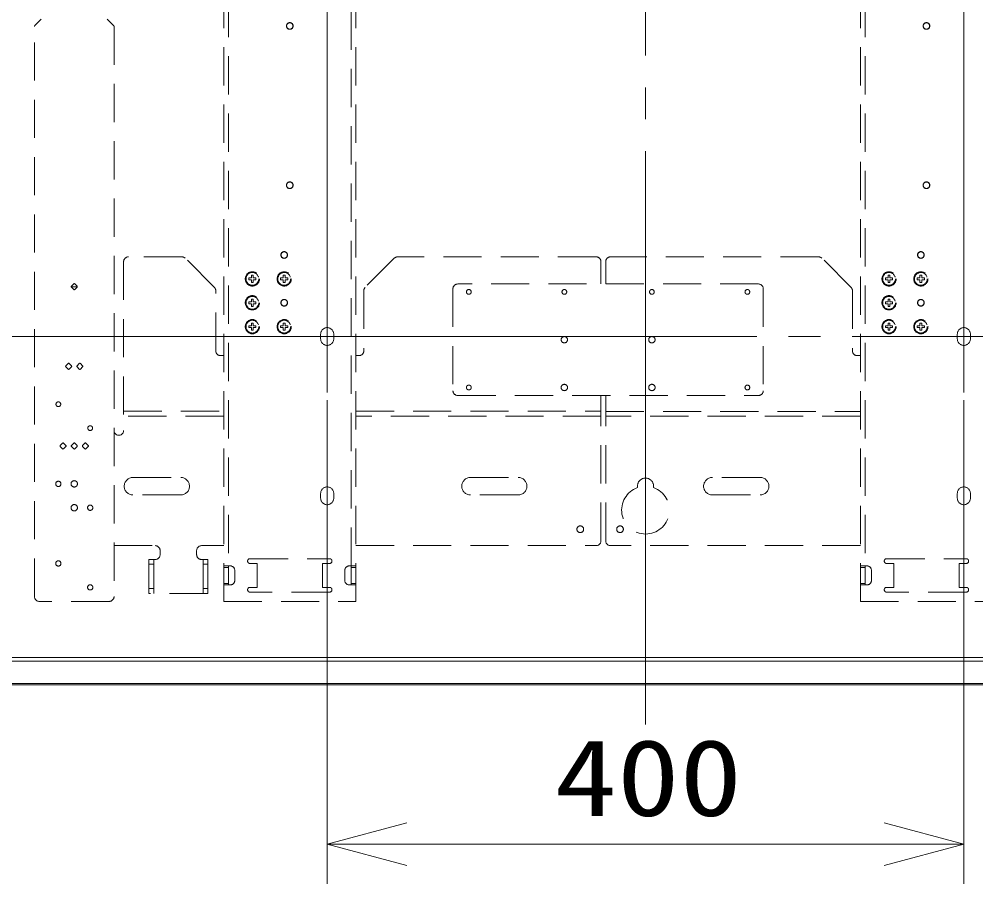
# Model space of a CAD drawing. Units: millimetres on the paper. Extents: x -63 to 65, y -59 to 59.
# Drawn here: x -34.64 to -4.59, y -9.2 to 17.95 of the extents above; entities that cross this region are included whole.
import ezdxf
from ezdxf.enums import TextEntityAlignment as Align

# ---------------------------------------------------------------- set-up
doc = ezdxf.new("R2010")
doc.units = ezdxf.units.MM
doc.linetypes.add('DASHED1', pattern=[1.8, 1.2, -0.6])
doc.linetypes.add('LONG_CHAIN', pattern=[21, 18, -1, 1, -1])
for name, color, linetype, lineweight in [('0-3_GAIKEI', 4, 'Continuous', 9), ('0-4_SUNPOU', 7, 'Continuous', 9), ('0-5_0', 7, 'Continuous', 9)]:
    doc.layers.add(name, color=color, linetype=linetype, lineweight=lineweight)
doc.styles.add('ＭＳ ゴシック', font='')
doc.styles.get('ＭＳ ゴシック').set_extended_font_data('MS Gothic')

# ---------------------------------------------------------------- blocks, each defined once
blk = doc.blocks.new('_Open30')
at = {"layer": '0-5_0'}
blk.add_line((0, 0), (-1, 0), dxfattribs=at)
blk.add_lwpolyline([(-1, 0.2679), (0, 0), (-1, -0.2679)], dxfattribs=at)

msp = doc.modelspace()

# ---------------------------------------------------------------- linework, layer by layer
at = {"layer": '0-3_GAIKEI', "color": 134, "linetype": 'LONG_CHAIN'}
for p, q in [((-14.967, -4.194), (-14.967, 40.162)), ((-24.967, 6.229), (-24.967, 29.739)), ((-4.967, 6.229), (-4.967, 29.739)), ((-29.472, 7.984), (-0.462, 7.984))]:
    msp.add_line(p, q, dxfattribs=at)
at = {"layer": '0-3_GAIKEI', "color": 134, "linetype": 'DASHED1'}
for p, q in [((-28.217, -0.331), (-28.217, 23.984)), ((-28.067, 23.984), (-28.067, 0.784)), ((-24.217, 0.784), (-24.217, 23.984)), ((-24.067, -0.331), (-24.067, 23.984)), ((-8.217, -0.331), (-8.217, 23.984)), ((-8.067, 23.984), (-8.067, 0.784)), ((-34.148, 17.748), (-33.948, 17.948)), ((-31.877, 17.948), (-31.677, 17.748)), ((-34.162, -0.181), (-34.162, 17.713)), ((-31.662, 17.713), (-31.662, -0.181)), ((-31.362, 10.334), (-31.362, 5.034)), ((-29.53, 10.484), (-31.212, 10.484)), ((-28.511, 9.528), (-29.423, 10.44)), ((-22.861, 10.44), (-23.773, 9.528)), ((-16.517, 10.484), (-22.755, 10.484)), ((-16.367, 10.334), (-16.367, 9.634)), ((-16.217, 9.634), (-16.217, 10.334)), ((-9.53, 10.484), (-16.067, 10.484)), ((-8.511, 9.528), (-9.423, 10.44)), ((-32.93, 9.637), (-33.001, 9.566)), ((-32.824, 9.566), (-32.895, 9.637)), ((-27.43, 9.824), (-27.347, 9.824)), ((-27.43, 9.764), (-27.43, 9.824)), ((-27.347, 9.764), (-27.43, 9.764)), ((-27.347, 9.824), (-27.347, 9.906)), ((-27.347, 9.906), (-27.287, 9.906)), ((-27.347, 9.681), (-27.347, 9.764)), ((-27.287, 9.681), (-27.347, 9.681)), ((-27.287, 9.906), (-27.287, 9.824)), ((-27.287, 9.824), (-27.205, 9.824)), ((-27.287, 9.764), (-27.287, 9.681)), ((-27.205, 9.764), (-27.287, 9.764)), ((-27.205, 9.824), (-27.205, 9.764)), ((-26.43, 9.824), (-26.347, 9.824)), ((-26.43, 9.764), (-26.43, 9.824)), ((-26.347, 9.824), (-26.347, 9.906)), ((-26.347, 9.906), (-26.287, 9.906)), ((-26.287, 9.681), (-26.347, 9.681)), ((-26.287, 9.906), (-26.287, 9.824)), ((-26.287, 9.824), (-26.205, 9.824)), ((-26.205, 9.824), (-26.205, 9.764)), ((-11.417, 9.634), (-20.867, 9.634)), ((-7.43, 9.764), (-7.43, 9.824)), ((-7.43, 9.824), (-7.347, 9.824)), ((-7.347, 9.764), (-7.43, 9.764)), ((-7.347, 9.824), (-7.347, 9.906)), ((-6.43, 9.764), (-6.43, 9.824)), ((-6.43, 9.824), (-6.347, 9.824)), ((-6.347, 9.764), (-6.43, 9.764)), ((-6.347, 9.906), (-6.287, 9.906)), ((-6.347, 9.824), (-6.347, 9.906)), ((-6.347, 9.681), (-6.347, 9.764)), ((-6.287, 9.681), (-6.347, 9.681)), ((-6.287, 9.906), (-6.287, 9.824)), ((-6.287, 9.824), (-6.205, 9.824)), ((-6.287, 9.764), (-6.287, 9.681)), ((-6.205, 9.764), (-6.287, 9.764)), ((-6.205, 9.824), (-6.205, 9.764)), ((-32.817, 9.549), (-33.008, 9.549)), ((-33.001, 9.531), (-32.93, 9.46)), ((-32.895, 9.46), (-32.824, 9.531)), ((-28.467, 7.534), (-28.467, 9.422)), ((-23.817, 9.422), (-23.817, 7.534)), ((-21.017, 9.484), (-21.017, 6.284)), ((-11.267, 9.484), (-11.267, 6.284)), ((-8.467, 9.422), (-8.467, 7.534)), ((-27.43, 9.074), (-27.347, 9.074)), ((-27.43, 9.014), (-27.43, 9.074)), ((-27.347, 9.074), (-27.347, 9.156)), ((-27.347, 9.156), (-27.287, 9.156)), ((-27.287, 9.156), (-27.287, 9.074)), ((-27.287, 9.074), (-27.205, 9.074)), ((-27.205, 9.074), (-27.205, 9.014)), ((-7.43, 9.074), (-7.347, 9.074)), ((-7.43, 9.014), (-7.43, 9.074)), ((-7.347, 9.156), (-7.287, 9.156)), ((-7.347, 9.074), (-7.347, 9.156)), ((-7.287, 9.156), (-7.287, 9.074)), ((-7.287, 9.074), (-7.205, 9.074)), ((-7.205, 9.074), (-7.205, 9.014)), ((-27.347, 9.014), (-27.43, 9.014)), ((-27.347, 8.931), (-27.347, 9.014)), ((-27.287, 8.931), (-27.347, 8.931)), ((-27.205, 9.014), (-27.287, 9.014)), ((-27.287, 9.014), (-27.287, 8.931)), ((-7.347, 9.014), (-7.43, 9.014)), ((-7.347, 8.931), (-7.347, 9.014)), ((-7.287, 8.931), (-7.347, 8.931)), ((-7.287, 9.014), (-7.287, 8.931)), ((-7.205, 9.014), (-7.287, 9.014)), ((-27.43, 8.264), (-27.43, 8.324)), ((-27.43, 8.324), (-27.347, 8.324)), ((-27.347, 8.264), (-27.43, 8.264)), ((-27.347, 8.324), (-27.347, 8.406)), ((-27.347, 8.406), (-27.287, 8.406)), ((-27.287, 8.406), (-27.287, 8.324)), ((-27.287, 8.324), (-27.205, 8.324)), ((-27.205, 8.264), (-27.287, 8.264)), ((-27.205, 8.324), (-27.205, 8.264)), ((-26.43, 8.324), (-26.347, 8.324)), ((-26.43, 8.264), (-26.43, 8.324)), ((-26.347, 8.264), (-26.43, 8.264)), ((-26.347, 8.181), (-26.347, 8.264)), ((-26.287, 8.181), (-26.347, 8.181)), ((-26.287, 8.406), (-26.287, 8.324)), ((-26.287, 8.324), (-26.205, 8.324)), ((-26.287, 8.264), (-26.287, 8.181)), ((-26.205, 8.264), (-26.287, 8.264)), ((-26.205, 8.324), (-26.205, 8.264)), ((-7.43, 8.324), (-7.347, 8.324)), ((-7.43, 8.264), (-7.43, 8.324)), ((-7.347, 8.264), (-7.43, 8.264)), ((-7.347, 8.406), (-7.287, 8.406)), ((-7.347, 8.324), (-7.347, 8.406)), ((-7.347, 8.181), (-7.347, 8.264)), ((-7.287, 8.181), (-7.347, 8.181)), ((-7.287, 8.406), (-7.287, 8.324)), ((-7.287, 8.324), (-7.205, 8.324)), ((-7.287, 8.264), (-7.287, 8.181)), ((-7.205, 8.264), (-7.287, 8.264)), ((-7.205, 8.324), (-7.205, 8.264)), ((-6.43, 8.324), (-6.347, 8.324)), ((-6.43, 8.264), (-6.43, 8.324)), ((-6.347, 8.264), (-6.43, 8.264)), ((-6.347, 8.406), (-6.287, 8.406)), ((-6.347, 8.324), (-6.347, 8.406)), ((-6.347, 8.181), (-6.347, 8.264)), ((-6.287, 8.181), (-6.347, 8.181)), ((-6.287, 8.406), (-6.287, 8.324)), ((-6.287, 8.324), (-6.205, 8.324)), ((-6.287, 8.264), (-6.287, 8.181)), ((-6.205, 8.264), (-6.287, 8.264)), ((-6.205, 8.324), (-6.205, 8.264)), ((-25.172, 8.059), (-25.172, 7.909)), ((-24.762, 7.909), (-24.762, 8.059)), ((-5.172, 8.059), (-5.172, 7.909)), ((-4.762, 7.909), (-4.762, 8.059)), ((-28.217, 7.384), (-28.317, 7.384)), ((-23.967, 7.384), (-24.067, 7.384)), ((-8.317, 7.384), (-8.217, 7.384)), ((-33.105, 7.137), (-33.176, 7.066)), ((-33.176, 7.031), (-33.105, 6.96)), ((-32.999, 7.066), (-33.07, 7.137)), ((-33.07, 6.96), (-32.999, 7.031)), ((-32.826, 7.066), (-32.755, 7.137)), ((-32.755, 6.96), (-32.826, 7.031)), ((-32.72, 7.137), (-32.649, 7.066)), ((-32.649, 7.031), (-32.72, 6.96)), ((-20.867, 6.134), (-11.417, 6.134)), ((-16.367, 1.569), (-16.367, 6.134)), ((-16.217, 1.569), (-16.217, 6.134)), ((-31.362, 5.644), (-28.217, 5.644)), ((-28.217, 5.484), (-31.362, 5.484)), ((-24.067, 5.644), (-16.367, 5.644)), ((-16.367, 5.484), (-24.067, 5.484)), ((-16.217, 5.634), (-8.218, 5.634)), ((-8.218, 5.484), (-16.217, 5.484)), ((-33.351, 4.566), (-33.28, 4.637)), ((-33.28, 4.46), (-33.351, 4.531)), ((-33.245, 4.637), (-33.174, 4.566)), ((-33.174, 4.531), (-33.245, 4.46)), ((-33.001, 4.566), (-32.93, 4.637)), ((-32.93, 4.46), (-33.001, 4.531)), ((-32.895, 4.637), (-32.824, 4.566)), ((-32.824, 4.531), (-32.895, 4.46)), ((-32.58, 4.637), (-32.651, 4.566)), ((-32.651, 4.531), (-32.58, 4.46)), ((-32.474, 4.566), (-32.545, 4.637)), ((-32.545, 4.46), (-32.474, 4.531)), ((-31.067, 3.559), (-29.567, 3.559)), ((-20.467, 3.559), (-18.967, 3.559)), ((-11.367, 3.559), (-12.867, 3.559)), ((-29.567, 3.009), (-31.067, 3.009)), ((-25.172, 3.059), (-25.172, 2.909)), ((-24.762, 2.909), (-24.762, 3.059)), ((-18.967, 3.009), (-20.467, 3.009)), ((-12.867, 3.009), (-11.367, 3.009)), ((-5.172, 3.059), (-5.172, 2.909)), ((-4.762, 2.909), (-4.762, 3.059)), ((-31.662, 1.419), (-30.367, 1.419)), ((-30.217, 1.134), (-30.217, 1.269)), ((-29.067, 1.269), (-29.067, 1.134)), ((-28.917, 1.419), (-28.217, 1.419)), ((-24.067, 1.419), (-16.517, 1.419)), ((-8.217, 1.419), (-16.067, 1.419)), ((-30.567, -0.081), (-30.567, 0.984)), ((-30.567, 0.984), (-30.367, 0.984)), ((-30.417, 0.984), (-30.417, -0.081)), ((-28.917, 0.984), (-28.717, 0.984)), ((-28.867, -0.081), (-28.867, 0.984)), ((-28.717, -0.081), (-28.717, 0.984)), ((-27.392, 1.009), (-24.892, 1.009)), ((-7.392, 1.009), (-4.892, 1.009)), ((-30.417, 0.834), (-30.567, 0.834)), ((-28.717, 0.834), (-28.867, 0.834)), ((-28.017, 0.784), (-28.217, 0.784)), ((-28.067, 0.734), (-28.217, 0.734)), ((-28.067, 0.784), (-28.067, 0.184)), ((-27.867, 0.634), (-27.867, 0.334)), ((-27.167, 0.859), (-27.392, 0.859)), ((-27.167, 0.109), (-27.167, 0.859)), ((-25.117, 0.859), (-25.117, 0.109)), ((-24.892, 0.859), (-25.117, 0.859)), ((-24.417, 0.334), (-24.417, 0.634)), ((-24.267, 0.784), (-24.067, 0.784)), ((-24.217, 0.184), (-24.217, 0.784)), ((-24.067, 0.734), (-24.217, 0.734)), ((-8.017, 0.784), (-8.217, 0.784)), ((-8.067, 0.734), (-8.217, 0.734)), ((-8.067, 0.784), (-8.067, 0.184)), ((-7.867, 0.634), (-7.867, 0.334)), ((-7.167, 0.859), (-7.392, 0.859)), ((-7.167, 0.109), (-7.167, 0.859)), ((-30.567, 0.069), (-30.417, 0.069)), ((-28.867, 0.069), (-28.717, 0.069)), ((-28.217, 0.234), (-28.067, 0.234)), ((-28.017, 0.184), (-28.217, 0.184)), ((-27.392, 0.109), (-27.167, 0.109)), ((-25.117, 0.109), (-24.892, 0.109)), ((-24.067, 0.184), (-24.267, 0.184)), ((-24.217, 0.234), (-24.067, 0.234)), ((-8.217, 0.234), (-8.067, 0.234)), ((-8.017, 0.184), (-8.217, 0.184)), ((-7.392, 0.109), (-7.167, 0.109)), ((-5.117, 0.109), (-4.892, 0.109)), ((-28.717, -0.081), (-30.567, -0.081)), ((-24.892, -0.041), (-27.392, -0.041)), ((-4.892, -0.041), (-7.392, -0.041)), ((-31.812, -0.331), (-34.012, -0.331)), ((-28.217, -0.331), (-24.067, -0.331))]:
    msp.add_line(p, q, dxfattribs=at)
at = {"layer": '0-3_GAIKEI'}
for p, q in [((20.733, -2.091), (-50.667, -2.091)), ((21.55, -2.204), (-51.484, -2.204)), ((-51.299, -2.909), (21.365, -2.909))]:
    msp.add_line(p, q, dxfattribs=at)
at = {"layer": '0-3_GAIKEI', "color": 7}
msp.add_line((21.365, -2.949), (-51.299, -2.949), dxfattribs=at)
at = {"layer": '0-3_GAIKEI', "color": 134, "linetype": 'DASHED1'}
for points in [[(-8.217, -0.331), (-4.067, -0.331), (-4.067, 23.984)], [(-26.347, 9.681), (-26.347, 9.764), (-26.43, 9.764)], [(-26.205, 9.764), (-26.287, 9.764), (-26.287, 9.681)], [(-7.347, 9.906), (-7.287, 9.906), (-7.287, 9.824)], [(-7.287, 9.681), (-7.347, 9.681), (-7.347, 9.764)], [(-7.287, 9.824), (-7.205, 9.824), (-7.205, 9.764)], [(-7.205, 9.764), (-7.287, 9.764), (-7.287, 9.681)], [(-27.287, 8.264), (-27.287, 8.181), (-27.347, 8.181), (-27.347, 8.264)], [(-26.347, 8.324), (-26.347, 8.406), (-26.287, 8.406)], [(-4.892, 0.859), (-5.117, 0.859), (-5.117, 0.109)]]:
    msp.add_lwpolyline(points, dxfattribs=at)
for centre, radius in [((-26.142, 17.734), 0.105), ((-26.142, 17.734), 0.1), ((-6.142, 17.734), 0.105), ((-6.142, 17.734), 0.1), ((-26.142, 12.734), 0.105), ((-26.142, 12.734), 0.1), ((-6.142, 12.734), 0.105), ((-6.142, 12.734), 0.1), ((-26.317, 10.544), 0.105), ((-26.317, 10.544), 0.1), ((-6.317, 10.544), 0.105), ((-6.317, 10.544), 0.1), ((-27.317, 9.794), 0.225), ((-27.317, 9.794), 0.2), ((-26.317, 9.794), 0.225), ((-26.317, 9.794), 0.2), ((-7.317, 9.794), 0.225), ((-7.317, 9.794), 0.2), ((-6.317, 9.794), 0.225), ((-6.317, 9.794), 0.2), ((-20.517, 9.384), 0.075), ((-17.517, 9.384), 0.075), ((-14.767, 9.384), 0.075), ((-11.767, 9.384), 0.075), ((-27.317, 9.044), 0.225), ((-27.317, 9.044), 0.2), ((-26.317, 9.044), 0.105), ((-26.317, 9.044), 0.1), ((-7.317, 9.044), 0.225), ((-7.317, 9.044), 0.2), ((-6.317, 9.044), 0.105), ((-6.317, 9.044), 0.1), ((-27.317, 8.294), 0.225), ((-27.317, 8.294), 0.2), ((-26.317, 8.294), 0.225), ((-26.317, 8.294), 0.2), ((-7.317, 8.294), 0.225), ((-7.317, 8.294), 0.2), ((-6.317, 8.294), 0.225), ((-6.317, 8.294), 0.2), ((-17.517, 7.884), 0.1), ((-14.767, 7.884), 0.1), ((-20.517, 6.384), 0.075), ((-17.517, 6.384), 0.1), ((-14.767, 6.384), 0.1), ((-11.767, 6.384), 0.075), ((-33.412, 5.859), 0.075), ((-32.412, 5.109), 0.075), ((-33.412, 3.359), 0.0825), ((-32.912, 3.359), 0.1), ((-32.912, 2.609), 0.1), ((-32.412, 2.609), 0.0825), ((-17.017, 1.934), 0.105), ((-15.767, 1.934), 0.105), ((-33.412, 0.859), 0.0825), ((-32.412, 0.109), 0.0825)]:
    msp.add_circle(centre, radius, dxfattribs=at)
for centre, radius, start, end in [((-34.112, 17.713), 0.05, 135, 180), ((-31.712, 17.713), 0.05, 0, 45), ((-31.212, 10.334), 0.15, 90, 180), ((-29.53, 10.334), 0.15, 45, 90), ((-22.755, 10.334), 0.15, 90, 135), ((-16.517, 10.334), 0.15, 0, 90), ((-16.067, 10.334), 0.15, 90, 180), ((-9.53, 10.334), 0.15, 45, 90), ((-32.912, 9.62), 0.025, 45, 135), ((-20.867, 9.484), 0.15, 90, 180), ((-11.417, 9.484), 0.15, 360, 90), ((-32.983, 9.549), 0.025, 135, 225), ((-32.912, 9.478), 0.025, 225, 315), ((-32.842, 9.549), 0.025, 315, 45), ((-28.617, 9.422), 0.15, 360, 45), ((-23.667, 9.422), 0.15, 135, 180), ((-8.617, 9.422), 0.15, 0, 45), ((-24.967, 8.059), 0.205, 0, 180), ((-4.967, 8.059), 0.205, 0, 180), ((-24.967, 7.909), 0.205, 180, 0), ((-4.967, 7.909), 0.205, 180, 0), ((-28.317, 7.534), 0.15, 180, 270), ((-23.967, 7.534), 0.15, 270, 360), ((-8.317, 7.534), 0.15, 180, 270), ((-33.158, 7.049), 0.025, 135, 225), ((-33.087, 7.12), 0.025, 45, 135), ((-33.087, 6.978), 0.025, 225, 315), ((-33.017, 7.049), 0.025, 315, 45), ((-32.808, 7.049), 0.025, 135, 225), ((-32.737, 7.12), 0.025, 45, 135), ((-32.737, 6.978), 0.025, 225, 315), ((-32.667, 7.049), 0.025, 315, 45), ((-20.867, 6.284), 0.15, 180, 270), ((-11.417, 6.284), 0.15, 270, 0), ((-31.512, 5.034), 0.15, 180, 0), ((-33.333, 4.549), 0.025, 135, 225), ((-33.262, 4.62), 0.025, 45, 135), ((-33.192, 4.549), 0.025, 315, 45), ((-32.983, 4.549), 0.025, 135, 225), ((-32.912, 4.62), 0.025, 45, 135), ((-32.842, 4.549), 0.025, 315, 45), ((-32.633, 4.549), 0.025, 135, 225), ((-32.562, 4.62), 0.025, 45, 135), ((-32.492, 4.549), 0.025, 315, 45), ((-33.262, 4.478), 0.025, 225, 315), ((-32.912, 4.478), 0.025, 225, 315), ((-32.562, 4.478), 0.025, 225, 315), ((-31.067, 3.284), 0.275, 90, 270), ((-29.567, 3.284), 0.275, 270, 90), ((-20.467, 3.284), 0.275, 90, 270), ((-18.967, 3.284), 0.275, 270, 90), ((-14.967, 3.284), 0.255, 350.2122, 189.7878), ((-12.867, 3.284), 0.275, 90, 270), ((-11.367, 3.284), 0.275, 270, 90), ((-24.967, 3.059), 0.205, 0, 180), ((-14.967, 2.534), 0.75, 109.5756, 70.4244), ((-4.967, 3.059), 0.205, 0, 180), ((-24.967, 2.909), 0.205, 180, 0), ((-4.967, 2.909), 0.205, 180, 0), ((-16.517, 1.569), 0.15, 270, 360), ((-16.067, 1.569), 0.15, 180, 270), ((-30.367, 1.269), 0.15, 0, 90), ((-28.917, 1.269), 0.15, 90, 180), ((-30.367, 1.134), 0.15, 270, 360), ((-28.917, 1.134), 0.15, 180, 270), ((-27.392, 0.934), 0.075, 90, 270), ((-24.892, 0.934), 0.075, 270, 90), ((-7.392, 0.934), 0.075, 90, 270), ((-4.892, 0.934), 0.075, 270, 90), ((-28.017, 0.634), 0.15, 0, 90), ((-24.267, 0.634), 0.15, 90, 180), ((-8.017, 0.634), 0.15, 0, 90), ((-28.017, 0.334), 0.15, 270, 360), ((-24.267, 0.334), 0.15, 180, 270), ((-8.017, 0.334), 0.15, 270, 360), ((-27.392, 0.034), 0.075, 90, 270), ((-24.892, 0.034), 0.075, 270, 90), ((-7.392, 0.034), 0.075, 90, 270), ((-4.892, 0.034), 0.075, 270, 90), ((-34.012, -0.181), 0.15, 180, 270), ((-31.812, -0.181), 0.15, 270, 0)]:
    msp.add_arc(centre, radius, start, end, dxfattribs=at)
at = {"layer": '0-4_SUNPOU'}
for p, q in [((-26.967, 7.984), (-40.409, 7.984)), ((-24.967, 5.984), (-24.967, -9.199)), ((-4.967, 5.984), (-4.967, -9.199)), ((-22.467, -7.949), (-7.467, -7.949))]:
    msp.add_line(p, q, dxfattribs=at)

# ---------------------------------------------------------------- block references
at = {"layer": '0-4_SUNPOU', "xscale": 2.5, "yscale": 2.5, "rotation": 180}
msp.add_blockref('_Open30', (-24.967, -7.949), dxfattribs=at)
at = {"layer": '0-4_SUNPOU', "xscale": 2.5, "yscale": 2.5}
msp.add_blockref('_Open30', (-4.967, -7.949), dxfattribs=at)

# ---------------------------------------------------------------- texts
at = {"layer": '0-4_SUNPOU', "style": 'ＭＳ ゴシック', "width": 1.2}
msp.add_text('400', height=2.405, dxfattribs=at).set_placement((-17.825, -7.787), align=Align.BOTTOM_LEFT)

doc.saveas('drawing.dxf')
